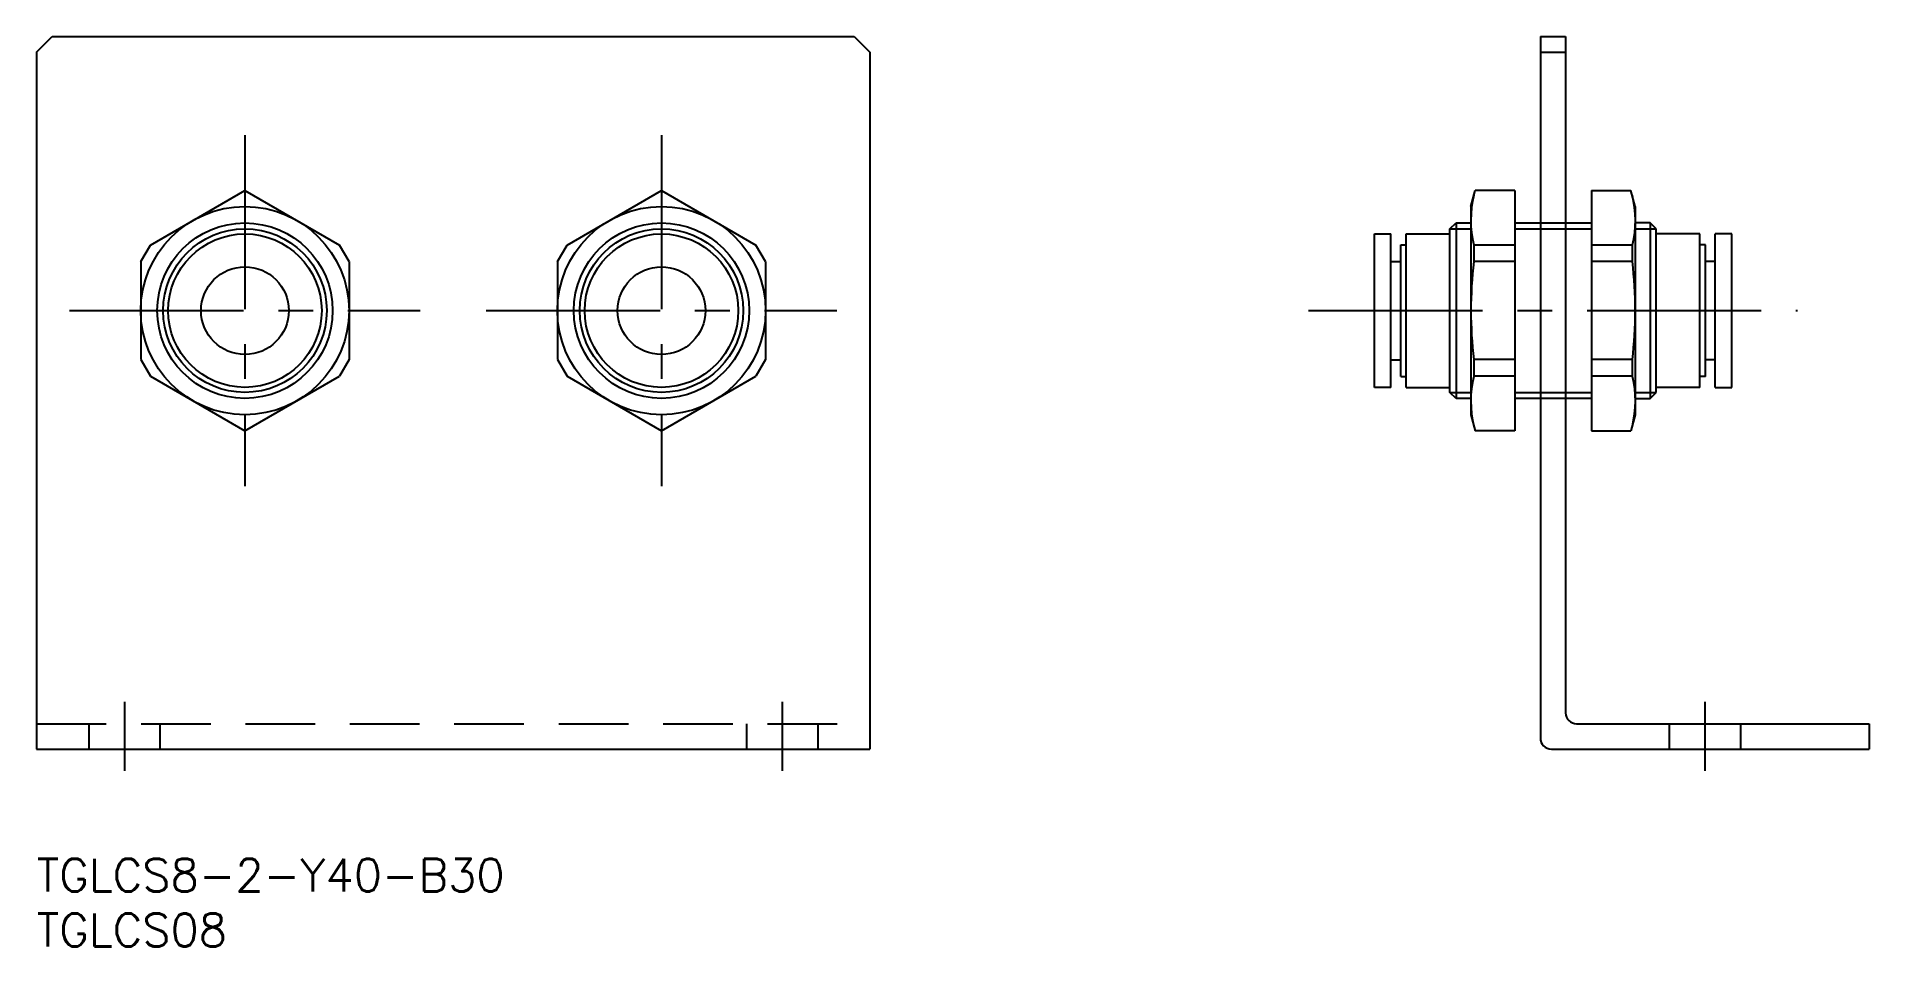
# Model space of a CAD drawing. Extents: x 0 to 167, y -8 to 75.
import ezdxf

# ---------------------------------------------------------------- set-up
doc = ezdxf.new("R2010")
doc.units = 0
doc.header["$LTSCALE"] = 0.5
doc.linetypes.add('CENTER', pattern=[50.8, 31.75, -6.35, 6.35, -6.35])
doc.linetypes.add('DASHED', pattern=[19.05, 12.7, -6.35])
for name, color, linetype in [('MSM_CENTER', 1, 'CENTER'), ('MSM_CONTINUOUS', 7, 'CONTINUOUS'), ('MSM_DASHED', 4, 'DASHED'), ('MSM_NARROW', 5, 'CONTINUOUS'), ('MSM_PART_NUMBER', 7, 'CONTINUOUS')]:
    doc.layers.add(name, color=color, linetype=linetype)
doc.styles.get("Standard").update_dxf_attribs({"font": 'txt.shx', "height": 3, "bigfont": 'bigfont.shx'})

# ---------------------------------------------------------------- blocks, each defined once
blk = doc.blocks.new('*U2')
at = {"layer": 'MSM_PART_NUMBER'}
blk.add_text('TGLCS8-2-Y40-B30', height=3, dxfattribs=at).set_placement((0, -3))
blk = doc.blocks.new('*U3')
at = {"layer": 'MSM_PART_NUMBER'}
blk.add_text('TGLCS08', height=3, dxfattribs=at).set_placement((0, -8))

msp = doc.modelspace()

# ---------------------------------------------------------------- linework, layer by layer
at = {"layer": 'MSM_CENTER'}
for p, q in [((19, 66), (19, 34)), ((57, 66), (57, 34)), ((3, 50), (35, 50)), ((41, 50), (73, 50)), ((116.03, 50), (160.63, 50)), ((8, 14.3), (8, 8)), ((68, 14.3), (68, 8)), ((152.18, 14.3), (152.18, 8))]:
    msp.add_line(p, q, dxfattribs=at)
at = {"layer": 'MSM_CONTINUOUS'}
for p, q in [((0, 73.59), (1.41, 75)), ((0, 73.59), (0, 10)), ((1.41, 75), (74.59, 75)), ((74.59, 75), (76, 73.59)), ((76, 73.59), (76, 10)), ((137.18, 75), (139.48, 75)), ((137.18, 75), (137.18, 11)), ((137.18, 73.59), (139.48, 73.59)), ((139.48, 75), (139.48, 13.3)), ((10.38, 55.99), (19, 60.97)), ((19, 60.97), (27.62, 55.99)), ((48.38, 55.99), (57, 60.97)), ((57, 60.97), (65.62, 55.99)), ((130.83, 59.5), (131.23, 60.97)), ((134.83, 60.97), (131.23, 60.97)), ((134.83, 60.97), (134.83, 39.03)), ((141.83, 60.97), (145.44, 60.97)), ((141.83, 60.97), (141.83, 39.03)), ((145.83, 59.5), (145.44, 60.97)), ((130.83, 59.5), (130.83, 40.5)), ((145.83, 59.5), (145.83, 40.5)), ((122.03, 57), (123.53, 57)), ((122.03, 43), (122.03, 57)), ((123.53, 43), (123.53, 57)), ((124.93, 43), (124.93, 57)), ((124.93, 57), (128.93, 57)), ((128.93, 57.46), (129.48, 58)), ((128.93, 42.54), (128.93, 57.46)), ((129.48, 58), (130.83, 58)), ((129.48, 58), (129.48, 42)), ((134.83, 58), (137.18, 58)), ((139.48, 58), (141.83, 58)), ((147.19, 58), (145.83, 58)), ((147.73, 57.46), (147.19, 58)), ((147.19, 58), (147.19, 42)), ((147.73, 42.54), (147.73, 57.46)), ((151.73, 57), (147.73, 57)), ((151.73, 43), (151.73, 57)), ((154.63, 57), (153.13, 57)), ((153.13, 43), (153.13, 57)), ((154.63, 43), (154.63, 57)), ((9.5, 54.47), (10.38, 55.99)), ((28.5, 54.47), (27.62, 55.99)), ((47.5, 54.47), (48.38, 55.99)), ((66.5, 54.47), (65.62, 55.99)), ((124.43, 56), (124.93, 56)), ((124.43, 44), (124.43, 56)), ((131.09, 55.99), (131.1, 54.47)), ((134.83, 55.99), (131.09, 55.99)), ((145.57, 55.99), (141.83, 55.99)), ((145.57, 54.47), (145.57, 55.99)), ((152.23, 56), (151.73, 56)), ((152.23, 44), (152.23, 56)), ((9.5, 54.47), (9.5, 45.53)), ((28.5, 54.47), (28.5, 45.53)), ((47.5, 54.47), (47.5, 45.53)), ((66.5, 54.47), (66.5, 45.53)), ((123.53, 54.5), (124.43, 54.5)), ((134.83, 54.47), (131.1, 54.47)), ((145.57, 54.47), (141.83, 54.47)), ((153.13, 54.5), (152.23, 54.5)), ((9.5, 45.53), (10.38, 44.01)), ((28.5, 45.53), (27.62, 44.01)), ((47.5, 45.53), (48.38, 44.01)), ((66.5, 45.53), (65.62, 44.01)), ((123.53, 45.5), (124.43, 45.5)), ((131.1, 45.53), (131.1, 44.01)), ((134.83, 45.53), (131.1, 45.53)), ((145.57, 45.53), (141.83, 45.53)), ((145.57, 44.01), (145.57, 45.53)), ((153.13, 45.5), (152.23, 45.5)), ((10.38, 44.01), (19, 39.03)), ((19, 39.03), (27.62, 44.01)), ((48.38, 44.01), (57, 39.03)), ((57, 39.03), (65.62, 44.01)), ((124.43, 44), (124.93, 44)), ((134.83, 44.01), (131.09, 44.01)), ((145.57, 44.01), (141.83, 44.01)), ((152.23, 44), (151.73, 44)), ((123.53, 43), (122.03, 43)), ((124.93, 43), (128.93, 43)), ((129.48, 42), (128.93, 42.54)), ((130.83, 42), (129.48, 42)), ((137.18, 42), (134.83, 42)), ((141.83, 42), (139.48, 42)), ((145.83, 42), (147.19, 42)), ((147.19, 42), (147.73, 42.54)), ((151.73, 43), (147.73, 43)), ((153.13, 43), (154.63, 43)), ((130.83, 40.5), (131.23, 39.03)), ((145.83, 40.5), (145.44, 39.03)), ((134.83, 39.03), (131.23, 39.03)), ((141.83, 39.03), (145.44, 39.03)), ((140.48, 12.3), (167.18, 12.3)), ((167.18, 12.3), (167.18, 10)), ((0, 10), (76, 10)), ((138.18, 10), (167.18, 10))]:
    msp.add_line(p, q, dxfattribs=at)
for centre, radius in [((19, 50), 9.5), ((57, 50), 9.5), ((19, 50), 8), ((19, 50), 7), ((57, 50), 8), ((57, 50), 7), ((19, 50), 4), ((57, 50), 4)]:
    msp.add_circle(centre, radius, dxfattribs=at)
for centre, radius, start, end in [((140.58, 58.23), 9.75, 166.3429, 193.2636), ((136.09, 58.23), 9.75, 346.7364, 13.6571), ((169.23, 50), 38.39, 173.311, 186.689), ((107.44, 50), 38.39, 353.311, 6.689), ((140.58, 41.77), 9.75, 166.7364, 193.6571), ((136.09, 41.77), 9.75, 346.3429, 13.2636), ((140.48, 13.3), 1, 180, 270), ((138.18, 11), 1, 180, 270)]:
    msp.add_arc(centre, radius, start, end, dxfattribs=at)
at = {"layer": 'MSM_DASHED'}
for p, q in [((137.18, 58), (139.48, 58)), ((137.18, 57.46), (139.48, 57.46)), ((137.18, 42.54), (139.48, 42.54)), ((139.48, 42), (137.18, 42)), ((0, 12.3), (76, 12.3)), ((4.75, 12.3), (4.75, 10)), ((11.25, 12.3), (11.25, 10)), ((64.75, 12.3), (64.75, 10)), ((71.25, 12.3), (71.25, 10)), ((148.93, 12.3), (148.93, 10)), ((155.43, 12.3), (155.43, 10))]:
    msp.add_line(p, q, dxfattribs=at)
at = {"layer": 'MSM_NARROW'}
for p, q in [((128.93, 57.46), (130.83, 57.46)), ((134.83, 57.46), (137.18, 57.46)), ((139.48, 57.46), (141.83, 57.46)), ((145.83, 57.46), (147.73, 57.46)), ((128.93, 42.54), (130.83, 42.54)), ((134.83, 42.54), (137.18, 42.54)), ((139.48, 42.54), (141.83, 42.54)), ((145.83, 42.54), (147.73, 42.54))]:
    msp.add_line(p, q, dxfattribs=at)
for centre in [(19, 50), (57, 50)]:
    msp.add_circle(centre, 7.46, dxfattribs=at)

# ---------------------------------------------------------------- block references
at = {"layer": 'MSM_CONTINUOUS'}
for name in ['*U2', '*U3']:
    msp.add_blockref(name, (0, 0), dxfattribs=at)

doc.saveas('drawing.dxf')
